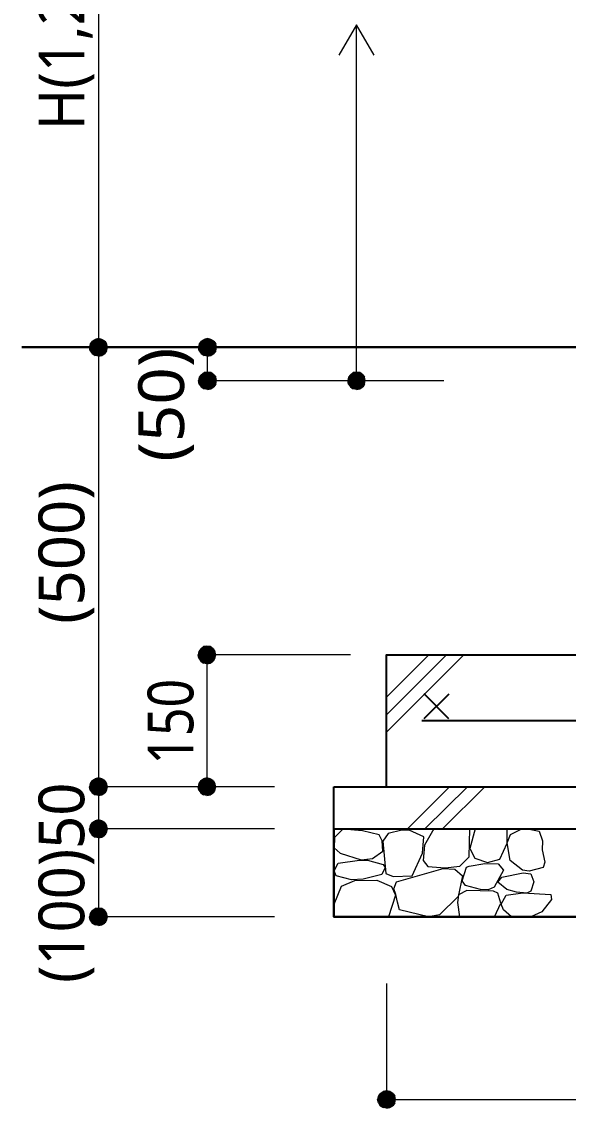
# Model space of a CAD drawing. Header units: millimetres. Extents: x 0 to 420, y 0 to 297.
# Drawn here: x 304.1 to 335.2, y 172.8 to 234.7 of the extents above; entities that cross this region are included whole.
import ezdxf
from ezdxf.enums import TextEntityAlignment as Align

# ---------------------------------------------------------------- set-up
doc = ezdxf.new("R2010")
doc.units = ezdxf.units.MM
doc.styles.add('kst32b', font='NotoSansJP-Variable.ttf')

msp = doc.modelspace()

# ---------------------------------------------------------------- hatches: boundary and pattern name
h = msp.add_hatch(color=7)
h.paths.add_polyline_path([(308.462, 216.641), (308.271, 216.598), (308.462, 216.154), (308.462, 216.641)])
h.paths.add_polyline_path([(308.271, 216.598), (308.462, 216.154), (308.102, 216.493), (308.271, 216.598)])
h.paths.add_polyline_path([(308.462, 216.154), (308.102, 216.493), (307.996, 216.345), (308.462, 216.154)])
for points in [[(308.652, 216.598), (308.462, 216.641), (308.462, 216.154), (308.652, 216.598)], [(314.854, 216.598), (314.664, 216.641), (314.664, 216.154), (314.854, 216.598)], [(314.854, 214.715), (314.664, 214.736), (314.664, 214.249), (314.854, 214.715)], [(323.321, 214.715), (323.13, 214.736), (323.13, 214.249), (323.321, 214.715)], [(314.812, 199.115), (314.621, 199.136), (314.621, 198.649), (314.812, 199.115)], [(308.652, 191.601), (308.462, 191.643), (308.462, 191.135), (308.652, 191.601)], [(314.812, 191.601), (314.621, 191.643), (314.621, 191.135), (314.812, 191.601)], [(308.652, 189.209), (308.462, 189.251), (308.462, 188.743), (308.652, 189.209)], [(308.652, 184.213), (308.462, 184.235), (308.462, 183.748), (308.652, 184.213)], [(325.035, 173.8), (324.845, 173.842), (324.845, 173.355), (325.035, 173.8)]]:
    msp.add_hatch(color=7).paths.add_polyline_path(points)
h = msp.add_hatch(color=7)
h.paths.add_polyline_path([(308.97, 216.154), (308.928, 216.345), (308.462, 216.154), (308.97, 216.154)])
h.paths.add_polyline_path([(308.928, 216.345), (308.462, 216.154), (308.822, 216.493), (308.928, 216.345)])
h.paths.add_polyline_path([(308.462, 216.154), (308.822, 216.493), (308.652, 216.598), (308.462, 216.154)])
h = msp.add_hatch(color=7)
h.paths.add_polyline_path([(314.664, 216.641), (314.473, 216.598), (314.664, 216.154), (314.664, 216.641)])
h.paths.add_polyline_path([(314.473, 216.598), (314.664, 216.154), (314.304, 216.493), (314.473, 216.598)])
h.paths.add_polyline_path([(314.664, 216.154), (314.304, 216.493), (314.198, 216.345), (314.664, 216.154)])
h = msp.add_hatch(color=7)
h.paths.add_polyline_path([(315.172, 216.154), (315.129, 216.345), (314.664, 216.154), (315.172, 216.154)])
h.paths.add_polyline_path([(315.129, 216.345), (314.664, 216.154), (315.023, 216.493), (315.129, 216.345)])
h.paths.add_polyline_path([(314.664, 216.154), (315.023, 216.493), (314.854, 216.598), (314.664, 216.154)])
h = msp.add_hatch(color=7)
h.paths.add_polyline_path([(307.996, 216.345), (307.954, 216.154), (308.462, 216.154), (307.996, 216.345)])
h.paths.add_polyline_path([(307.954, 216.154), (308.462, 216.154), (307.996, 215.942), (307.954, 216.154)])
h.paths.add_polyline_path([(308.462, 216.154), (307.996, 215.942), (308.102, 215.794), (308.462, 216.154)])
h = msp.add_hatch(color=7)
h.paths.add_polyline_path([(308.102, 215.794), (308.271, 215.688), (308.462, 216.154), (308.102, 215.794)])
h.paths.add_polyline_path([(308.271, 215.688), (308.462, 216.154), (308.462, 215.646), (308.271, 215.688)])
h.paths.add_polyline_path([(308.462, 216.154), (308.462, 215.646), (308.652, 215.688), (308.462, 216.154)])
h = msp.add_hatch(color=7)
h.paths.add_polyline_path([(308.652, 215.688), (308.822, 215.794), (308.462, 216.154), (308.652, 215.688)])
h.paths.add_polyline_path([(308.822, 215.794), (308.462, 216.154), (308.928, 215.942), (308.822, 215.794)])
h.paths.add_polyline_path([(308.462, 216.154), (308.928, 215.942), (308.97, 216.154), (308.462, 216.154)])
h = msp.add_hatch(color=7)
h.paths.add_polyline_path([(314.198, 216.345), (314.156, 216.154), (314.664, 216.154), (314.198, 216.345)])
h.paths.add_polyline_path([(314.156, 216.154), (314.664, 216.154), (314.198, 215.942), (314.156, 216.154)])
h.paths.add_polyline_path([(314.664, 216.154), (314.198, 215.942), (314.304, 215.794), (314.664, 216.154)])
h = msp.add_hatch(color=7)
h.paths.add_polyline_path([(314.304, 215.794), (314.473, 215.688), (314.664, 216.154), (314.304, 215.794)])
h.paths.add_polyline_path([(314.473, 215.688), (314.664, 216.154), (314.664, 215.646), (314.473, 215.688)])
h.paths.add_polyline_path([(314.664, 216.154), (314.664, 215.646), (314.854, 215.688), (314.664, 216.154)])
h = msp.add_hatch(color=7)
h.paths.add_polyline_path([(314.854, 215.688), (315.023, 215.794), (314.664, 216.154), (314.854, 215.688)])
h.paths.add_polyline_path([(315.023, 215.794), (314.664, 216.154), (315.129, 215.942), (315.023, 215.794)])
h.paths.add_polyline_path([(314.664, 216.154), (315.129, 215.942), (315.172, 216.154), (314.664, 216.154)])
h = msp.add_hatch(color=7)
h.paths.add_polyline_path([(314.664, 214.736), (314.473, 214.715), (314.664, 214.249), (314.664, 214.736)])
h.paths.add_polyline_path([(314.473, 214.715), (314.664, 214.249), (314.304, 214.588), (314.473, 214.715)])
h.paths.add_polyline_path([(314.664, 214.249), (314.304, 214.588), (314.198, 214.439), (314.664, 214.249)])
h = msp.add_hatch(color=7)
h.paths.add_polyline_path([(315.172, 214.249), (315.129, 214.439), (314.664, 214.249), (315.172, 214.249)])
h.paths.add_polyline_path([(315.129, 214.439), (314.664, 214.249), (315.023, 214.588), (315.129, 214.439)])
h.paths.add_polyline_path([(314.664, 214.249), (315.023, 214.588), (314.854, 214.715), (314.664, 214.249)])
h = msp.add_hatch(color=7)
h.paths.add_polyline_path([(323.13, 214.736), (322.94, 214.715), (323.13, 214.249), (323.13, 214.736)])
h.paths.add_polyline_path([(322.94, 214.715), (323.13, 214.249), (322.792, 214.588), (322.94, 214.715)])
h.paths.add_polyline_path([(323.13, 214.249), (322.792, 214.588), (322.686, 214.439), (323.13, 214.249)])
h = msp.add_hatch(color=7)
h.paths.add_polyline_path([(323.638, 214.249), (323.596, 214.439), (323.13, 214.249), (323.638, 214.249)])
h.paths.add_polyline_path([(323.596, 214.439), (323.13, 214.249), (323.49, 214.588), (323.596, 214.439)])
h.paths.add_polyline_path([(323.13, 214.249), (323.49, 214.588), (323.321, 214.715), (323.13, 214.249)])
h = msp.add_hatch(color=7)
h.paths.add_polyline_path([(314.198, 214.439), (314.156, 214.249), (314.664, 214.249), (314.198, 214.439)])
h.paths.add_polyline_path([(314.156, 214.249), (314.664, 214.249), (314.198, 214.058), (314.156, 214.249)])
h.paths.add_polyline_path([(314.664, 214.249), (314.198, 214.058), (314.304, 213.889), (314.664, 214.249)])
h = msp.add_hatch(color=7)
h.paths.add_polyline_path([(314.304, 213.889), (314.473, 213.783), (314.664, 214.249), (314.304, 213.889)])
h.paths.add_polyline_path([(314.473, 213.783), (314.664, 214.249), (314.664, 213.741), (314.473, 213.783)])
h.paths.add_polyline_path([(314.664, 214.249), (314.664, 213.741), (314.854, 213.783), (314.664, 214.249)])
h = msp.add_hatch(color=7)
h.paths.add_polyline_path([(314.854, 213.783), (315.023, 213.889), (314.664, 214.249), (314.854, 213.783)])
h.paths.add_polyline_path([(315.023, 213.889), (314.664, 214.249), (315.129, 214.058), (315.023, 213.889)])
h.paths.add_polyline_path([(314.664, 214.249), (315.129, 214.058), (315.172, 214.249), (314.664, 214.249)])
h = msp.add_hatch(color=7)
h.paths.add_polyline_path([(322.686, 214.439), (322.644, 214.249), (323.13, 214.249), (322.686, 214.439)])
h.paths.add_polyline_path([(322.644, 214.249), (323.13, 214.249), (322.686, 214.058), (322.644, 214.249)])
h.paths.add_polyline_path([(323.13, 214.249), (322.686, 214.058), (322.792, 213.889), (323.13, 214.249)])
h = msp.add_hatch(color=7)
h.paths.add_polyline_path([(322.792, 213.889), (322.94, 213.783), (323.13, 214.249), (322.792, 213.889)])
h.paths.add_polyline_path([(322.94, 213.783), (323.13, 214.249), (323.13, 213.741), (322.94, 213.783)])
h.paths.add_polyline_path([(323.13, 214.249), (323.13, 213.741), (323.321, 213.783), (323.13, 214.249)])
h = msp.add_hatch(color=7)
h.paths.add_polyline_path([(323.321, 213.783), (323.49, 213.889), (323.13, 214.249), (323.321, 213.783)])
h.paths.add_polyline_path([(323.49, 213.889), (323.13, 214.249), (323.596, 214.058), (323.49, 213.889)])
h.paths.add_polyline_path([(323.13, 214.249), (323.596, 214.058), (323.638, 214.249), (323.13, 214.249)])
h = msp.add_hatch(color=7)
h.paths.add_polyline_path([(314.621, 199.136), (314.431, 199.115), (314.621, 198.649), (314.621, 199.136)])
h.paths.add_polyline_path([(314.431, 199.115), (314.621, 198.649), (314.283, 198.988), (314.431, 199.115)])
h.paths.add_polyline_path([(314.621, 198.649), (314.283, 198.988), (314.177, 198.84), (314.621, 198.649)])
h = msp.add_hatch(color=7)
h.paths.add_polyline_path([(315.129, 198.649), (315.087, 198.84), (314.621, 198.649), (315.129, 198.649)])
h.paths.add_polyline_path([(315.087, 198.84), (314.621, 198.649), (314.981, 198.988), (315.087, 198.84)])
h.paths.add_polyline_path([(314.621, 198.649), (314.981, 198.988), (314.812, 199.115), (314.621, 198.649)])
h = msp.add_hatch(color=7)
h.paths.add_polyline_path([(314.177, 198.84), (314.135, 198.649), (314.621, 198.649), (314.177, 198.84)])
h.paths.add_polyline_path([(314.135, 198.649), (314.621, 198.649), (314.177, 198.459), (314.135, 198.649)])
h.paths.add_polyline_path([(314.621, 198.649), (314.177, 198.459), (314.283, 198.289), (314.621, 198.649)])
h = msp.add_hatch(color=7)
h.paths.add_polyline_path([(314.283, 198.289), (314.431, 198.183), (314.621, 198.649), (314.283, 198.289)])
h.paths.add_polyline_path([(314.431, 198.183), (314.621, 198.649), (314.621, 198.141), (314.431, 198.183)])
h.paths.add_polyline_path([(314.621, 198.649), (314.621, 198.141), (314.812, 198.183), (314.621, 198.649)])
h = msp.add_hatch(color=7)
h.paths.add_polyline_path([(314.812, 198.183), (314.981, 198.289), (314.621, 198.649), (314.812, 198.183)])
h.paths.add_polyline_path([(314.981, 198.289), (314.621, 198.649), (315.087, 198.459), (314.981, 198.289)])
h.paths.add_polyline_path([(314.621, 198.649), (315.087, 198.459), (315.129, 198.649), (314.621, 198.649)])
h = msp.add_hatch(color=7)
h.paths.add_polyline_path([(307.996, 191.325), (307.954, 191.135), (308.462, 191.135), (307.996, 191.325)])
h.paths.add_polyline_path([(307.954, 191.135), (308.462, 191.135), (307.996, 190.945), (307.954, 191.135)])
h.paths.add_polyline_path([(308.462, 191.135), (307.996, 190.945), (308.102, 190.796), (308.462, 191.135)])
h = msp.add_hatch(color=7)
h.paths.add_polyline_path([(308.462, 191.643), (308.271, 191.601), (308.462, 191.135), (308.462, 191.643)])
h.paths.add_polyline_path([(308.271, 191.601), (308.462, 191.135), (308.102, 191.495), (308.271, 191.601)])
h.paths.add_polyline_path([(308.462, 191.135), (308.102, 191.495), (307.996, 191.325), (308.462, 191.135)])
h = msp.add_hatch(color=7)
h.paths.add_polyline_path([(308.102, 190.796), (308.271, 190.69), (308.462, 191.135), (308.102, 190.796)])
h.paths.add_polyline_path([(308.271, 190.69), (308.462, 191.135), (308.462, 190.648), (308.271, 190.69)])
h.paths.add_polyline_path([(308.462, 191.135), (308.462, 190.648), (308.652, 190.69), (308.462, 191.135)])
h = msp.add_hatch(color=7)
h.paths.add_polyline_path([(308.97, 191.135), (308.928, 191.325), (308.462, 191.135), (308.97, 191.135)])
h.paths.add_polyline_path([(308.928, 191.325), (308.462, 191.135), (308.822, 191.495), (308.928, 191.325)])
h.paths.add_polyline_path([(308.462, 191.135), (308.822, 191.495), (308.652, 191.601), (308.462, 191.135)])
h = msp.add_hatch(color=7)
h.paths.add_polyline_path([(308.652, 190.69), (308.822, 190.796), (308.462, 191.135), (308.652, 190.69)])
h.paths.add_polyline_path([(308.822, 190.796), (308.462, 191.135), (308.928, 190.945), (308.822, 190.796)])
h.paths.add_polyline_path([(308.462, 191.135), (308.928, 190.945), (308.97, 191.135), (308.462, 191.135)])
h = msp.add_hatch(color=7)
h.paths.add_polyline_path([(314.177, 191.325), (314.135, 191.135), (314.621, 191.135), (314.177, 191.325)])
h.paths.add_polyline_path([(314.135, 191.135), (314.621, 191.135), (314.177, 190.945), (314.135, 191.135)])
h.paths.add_polyline_path([(314.621, 191.135), (314.177, 190.945), (314.283, 190.796), (314.621, 191.135)])
h = msp.add_hatch(color=7)
h.paths.add_polyline_path([(314.621, 191.643), (314.431, 191.601), (314.621, 191.135), (314.621, 191.643)])
h.paths.add_polyline_path([(314.431, 191.601), (314.621, 191.135), (314.283, 191.495), (314.431, 191.601)])
h.paths.add_polyline_path([(314.621, 191.135), (314.283, 191.495), (314.177, 191.325), (314.621, 191.135)])
h = msp.add_hatch(color=7)
h.paths.add_polyline_path([(314.283, 190.796), (314.431, 190.69), (314.621, 191.135), (314.283, 190.796)])
h.paths.add_polyline_path([(314.431, 190.69), (314.621, 191.135), (314.621, 190.648), (314.431, 190.69)])
h.paths.add_polyline_path([(314.621, 191.135), (314.621, 190.648), (314.812, 190.69), (314.621, 191.135)])
h = msp.add_hatch(color=7)
h.paths.add_polyline_path([(315.129, 191.135), (315.087, 191.325), (314.621, 191.135), (315.129, 191.135)])
h.paths.add_polyline_path([(315.087, 191.325), (314.621, 191.135), (314.981, 191.495), (315.087, 191.325)])
h.paths.add_polyline_path([(314.621, 191.135), (314.981, 191.495), (314.812, 191.601), (314.621, 191.135)])
h = msp.add_hatch(color=7)
h.paths.add_polyline_path([(314.812, 190.69), (314.981, 190.796), (314.621, 191.135), (314.812, 190.69)])
h.paths.add_polyline_path([(314.981, 190.796), (314.621, 191.135), (315.087, 190.945), (314.981, 190.796)])
h.paths.add_polyline_path([(314.621, 191.135), (315.087, 190.945), (315.129, 191.135), (314.621, 191.135)])
h = msp.add_hatch(color=7)
h.paths.add_polyline_path([(308.462, 189.251), (308.271, 189.209), (308.462, 188.743), (308.462, 189.251)])
h.paths.add_polyline_path([(308.271, 189.209), (308.462, 188.743), (308.102, 189.103), (308.271, 189.209)])
h.paths.add_polyline_path([(308.462, 188.743), (308.102, 189.103), (307.996, 188.934), (308.462, 188.743)])
h = msp.add_hatch(color=7)
h.paths.add_polyline_path([(308.97, 188.743), (308.928, 188.934), (308.462, 188.743), (308.97, 188.743)])
h.paths.add_polyline_path([(308.928, 188.934), (308.462, 188.743), (308.822, 189.103), (308.928, 188.934)])
h.paths.add_polyline_path([(308.462, 188.743), (308.822, 189.103), (308.652, 189.209), (308.462, 188.743)])
h = msp.add_hatch(color=7)
h.paths.add_polyline_path([(307.996, 188.934), (307.954, 188.743), (308.462, 188.743), (307.996, 188.934)])
h.paths.add_polyline_path([(307.954, 188.743), (308.462, 188.743), (307.996, 188.553), (307.954, 188.743)])
h.paths.add_polyline_path([(308.462, 188.743), (307.996, 188.553), (308.102, 188.383), (308.462, 188.743)])
h = msp.add_hatch(color=7)
h.paths.add_polyline_path([(308.102, 188.383), (308.271, 188.278), (308.462, 188.743), (308.102, 188.383)])
h.paths.add_polyline_path([(308.271, 188.278), (308.462, 188.743), (308.462, 188.235), (308.271, 188.278)])
h.paths.add_polyline_path([(308.462, 188.743), (308.462, 188.235), (308.652, 188.278), (308.462, 188.743)])
h = msp.add_hatch(color=7)
h.paths.add_polyline_path([(308.652, 188.278), (308.822, 188.383), (308.462, 188.743), (308.652, 188.278)])
h.paths.add_polyline_path([(308.822, 188.383), (308.462, 188.743), (308.928, 188.553), (308.822, 188.383)])
h.paths.add_polyline_path([(308.462, 188.743), (308.928, 188.553), (308.97, 188.743), (308.462, 188.743)])
h = msp.add_hatch(color=7)
h.paths.add_polyline_path([(307.996, 183.938), (307.954, 183.748), (308.462, 183.748), (307.996, 183.938)])
h.paths.add_polyline_path([(307.954, 183.748), (308.462, 183.748), (307.996, 183.557), (307.954, 183.748)])
h.paths.add_polyline_path([(308.462, 183.748), (307.996, 183.557), (308.102, 183.388), (308.462, 183.748)])
h = msp.add_hatch(color=7)
h.paths.add_polyline_path([(308.462, 184.235), (308.271, 184.213), (308.462, 183.748), (308.462, 184.235)])
h.paths.add_polyline_path([(308.271, 184.213), (308.462, 183.748), (308.102, 184.108), (308.271, 184.213)])
h.paths.add_polyline_path([(308.462, 183.748), (308.102, 184.108), (307.996, 183.938), (308.462, 183.748)])
h = msp.add_hatch(color=7)
h.paths.add_polyline_path([(308.102, 183.388), (308.271, 183.282), (308.462, 183.748), (308.102, 183.388)])
h.paths.add_polyline_path([(308.271, 183.282), (308.462, 183.748), (308.462, 183.24), (308.271, 183.282)])
h.paths.add_polyline_path([(308.462, 183.748), (308.462, 183.24), (308.652, 183.282), (308.462, 183.748)])
h = msp.add_hatch(color=7)
h.paths.add_polyline_path([(308.97, 183.748), (308.928, 183.938), (308.462, 183.748), (308.97, 183.748)])
h.paths.add_polyline_path([(308.928, 183.938), (308.462, 183.748), (308.822, 184.108), (308.928, 183.938)])
h.paths.add_polyline_path([(308.462, 183.748), (308.822, 184.108), (308.652, 184.213), (308.462, 183.748)])
h = msp.add_hatch(color=7)
h.paths.add_polyline_path([(308.652, 183.282), (308.822, 183.388), (308.462, 183.748), (308.652, 183.282)])
h.paths.add_polyline_path([(308.822, 183.388), (308.462, 183.748), (308.928, 183.557), (308.822, 183.388)])
h.paths.add_polyline_path([(308.462, 183.748), (308.928, 183.557), (308.97, 183.748), (308.462, 183.748)])
h = msp.add_hatch(color=7)
h.paths.add_polyline_path([(324.845, 173.842), (324.654, 173.8), (324.845, 173.355), (324.845, 173.842)])
h.paths.add_polyline_path([(324.654, 173.8), (324.845, 173.355), (324.485, 173.694), (324.654, 173.8)])
h.paths.add_polyline_path([(324.845, 173.355), (324.485, 173.694), (324.379, 173.546), (324.845, 173.355)])
h = msp.add_hatch(color=7)
h.paths.add_polyline_path([(325.353, 173.355), (325.311, 173.546), (324.845, 173.355), (325.353, 173.355)])
h.paths.add_polyline_path([(325.311, 173.546), (324.845, 173.355), (325.205, 173.694), (325.311, 173.546)])
h.paths.add_polyline_path([(324.845, 173.355), (325.205, 173.694), (325.035, 173.8), (324.845, 173.355)])
h = msp.add_hatch(color=7)
h.paths.add_polyline_path([(324.379, 173.546), (324.337, 173.355), (324.845, 173.355), (324.379, 173.546)])
h.paths.add_polyline_path([(324.337, 173.355), (324.845, 173.355), (324.379, 173.164), (324.337, 173.355)])
h.paths.add_polyline_path([(324.845, 173.355), (324.379, 173.164), (324.485, 172.995), (324.845, 173.355)])
h = msp.add_hatch(color=7)
h.paths.add_polyline_path([(324.485, 172.995), (324.654, 172.889), (324.845, 173.355), (324.485, 172.995)])
h.paths.add_polyline_path([(324.654, 172.889), (324.845, 173.355), (324.845, 172.847), (324.654, 172.889)])
h.paths.add_polyline_path([(324.845, 173.355), (324.845, 172.847), (325.035, 172.889), (324.845, 173.355)])
h = msp.add_hatch(color=7)
h.paths.add_polyline_path([(325.035, 172.889), (325.205, 172.995), (324.845, 173.355), (325.035, 172.889)])
h.paths.add_polyline_path([(325.205, 172.995), (324.845, 173.355), (325.311, 173.164), (325.205, 172.995)])
h.paths.add_polyline_path([(324.845, 173.355), (325.311, 173.164), (325.353, 173.355), (324.845, 173.355)])

# ---------------------------------------------------------------- linework, layer by layer
at = {"lineweight": 13}
for points in [[(308.462, 262.636), (308.462, 216.154), (308.462, 191.135)], [(324.146, 232.77), (323.13, 234.505), (322.136, 232.77)], [(323.13, 214.249), (323.13, 234.505)], [(314.664, 214.249), (314.664, 216.154)], [(314.664, 214.249), (328.104, 214.249)], [(322.792, 198.649), (314.621, 198.649)], [(314.621, 198.649), (314.621, 191.135)], [(324.845, 196.236), (327.258, 198.649)], [(324.845, 195.241), (328.253, 198.649)], [(324.845, 194.246), (329.248, 198.649)], [(318.474, 191.135), (308.462, 191.135)], [(308.462, 191.135), (308.462, 188.743), (308.462, 183.748)], [(326.03, 188.743), (328.422, 191.135)], [(327.025, 188.743), (329.438, 191.135)], [(328.02, 188.743), (330.433, 191.135)], [(318.474, 188.743), (308.462, 188.743)], [(327.533, 188.743), (327.004, 187.812), (326.919, 186.944), (327.194, 186.605), (328.168, 186.521), (329.015, 186.626), (329.544, 187.156), (329.586, 188.743)], [(329.882, 188.743), (329.586, 187.621), (329.861, 187.071), (330.581, 186.838), (331.279, 187.029), (331.703, 187.939), (331.703, 188.743)], [(321.86, 184.467), (322.284, 185.483), (323.046, 185.801), (324.295, 185.822), (325.12, 185.462), (325.353, 184.975), (324.951, 183.748)], [(330.983, 183.748), (331.343, 184.51), (331.174, 185.081), (330.92, 185.208), (329.417, 185.229), (328.93, 184.997), (328.888, 184.552), (328.994, 183.748)], [(331.957, 183.748), (331.491, 184.129), (331.364, 184.467), (331.639, 184.975), (332.592, 185.103), (334.179, 185.018), (334.222, 184.721), (333.671, 184.023), (333.057, 183.748)], [(318.474, 183.748), (308.462, 183.748)], [(324.845, 179.938), (324.845, 173.355), (354.838, 173.355), (354.838, 179.938)]]:
    msp.add_lwpolyline(points, dxfattribs=at)
at = {"lineweight": 25}
for points in [[(324.845, 191.135), (324.845, 198.649), (336.105, 198.649), (336.105, 232.135)], [(326.983, 195.03), (328.401, 196.427)], [(328.38, 195.008), (326.983, 196.427)], [(326.856, 194.903), (351.854, 194.903)], [(321.839, 188.743), (321.839, 191.135)], [(321.839, 191.135), (357.844, 191.135)], [(321.839, 188.743), (357.844, 188.743)]]:
    msp.add_lwpolyline(points, dxfattribs=at)
at = {"lineweight": 0}
for points in [[(308.462, 216.154), (308.102, 216.493), (307.996, 216.345)], [(308.271, 216.598), (308.462, 216.154), (308.102, 216.493)], [(308.462, 216.641), (308.271, 216.598), (308.462, 216.154)], [(308.652, 216.598), (308.462, 216.641), (308.462, 216.154)], [(308.462, 216.154), (308.822, 216.493), (308.652, 216.598)], [(308.928, 216.345), (308.462, 216.154), (308.822, 216.493)], [(314.664, 216.154), (314.304, 216.493), (314.198, 216.345)], [(314.473, 216.598), (314.664, 216.154), (314.304, 216.493)], [(314.664, 216.641), (314.473, 216.598), (314.664, 216.154)], [(314.854, 216.598), (314.664, 216.641), (314.664, 216.154)], [(314.664, 216.154), (315.023, 216.493), (314.854, 216.598)], [(315.129, 216.345), (314.664, 216.154), (315.023, 216.493)], [(307.996, 216.345), (307.954, 216.154), (308.462, 216.154)], [(307.954, 216.154), (308.462, 216.154), (307.996, 215.942)], [(308.462, 216.154), (307.996, 215.942), (308.102, 215.794)], [(308.102, 215.794), (308.271, 215.688), (308.462, 216.154)], [(308.271, 215.688), (308.462, 216.154), (308.462, 215.646)], [(308.97, 216.154), (308.928, 216.345), (308.462, 216.154)], [(308.462, 216.154), (308.462, 215.646), (308.652, 215.688)], [(308.652, 215.688), (308.822, 215.794), (308.462, 216.154)], [(308.822, 215.794), (308.462, 216.154), (308.928, 215.942)], [(308.462, 216.154), (308.928, 215.942), (308.97, 216.154)], [(314.198, 216.345), (314.156, 216.154), (314.664, 216.154)], [(314.156, 216.154), (314.664, 216.154), (314.198, 215.942)], [(314.664, 216.154), (314.198, 215.942), (314.304, 215.794)], [(314.304, 215.794), (314.473, 215.688), (314.664, 216.154)], [(314.473, 215.688), (314.664, 216.154), (314.664, 215.646)], [(315.172, 216.154), (315.129, 216.345), (314.664, 216.154)], [(314.664, 216.154), (314.664, 215.646), (314.854, 215.688)], [(314.854, 215.688), (315.023, 215.794), (314.664, 216.154)], [(315.023, 215.794), (314.664, 216.154), (315.129, 215.942)], [(314.664, 216.154), (315.129, 215.942), (315.172, 216.154)], [(314.664, 214.249), (314.304, 214.588), (314.198, 214.439)], [(314.473, 214.715), (314.664, 214.249), (314.304, 214.588)], [(314.664, 214.736), (314.473, 214.715), (314.664, 214.249)], [(314.854, 214.715), (314.664, 214.736), (314.664, 214.249)], [(314.664, 214.249), (315.023, 214.588), (314.854, 214.715)], [(315.129, 214.439), (314.664, 214.249), (315.023, 214.588)], [(323.13, 214.249), (322.792, 214.588), (322.686, 214.439)], [(322.94, 214.715), (323.13, 214.249), (322.792, 214.588)], [(323.13, 214.736), (322.94, 214.715), (323.13, 214.249)], [(323.321, 214.715), (323.13, 214.736), (323.13, 214.249)], [(323.13, 214.249), (323.49, 214.588), (323.321, 214.715)], [(323.596, 214.439), (323.13, 214.249), (323.49, 214.588)], [(314.198, 214.439), (314.156, 214.249), (314.664, 214.249)], [(314.156, 214.249), (314.664, 214.249), (314.198, 214.058)], [(314.664, 214.249), (314.198, 214.058), (314.304, 213.889)], [(314.304, 213.889), (314.473, 213.783), (314.664, 214.249)], [(314.473, 213.783), (314.664, 214.249), (314.664, 213.741)], [(315.172, 214.249), (315.129, 214.439), (314.664, 214.249)], [(314.664, 214.249), (314.664, 213.741), (314.854, 213.783)], [(314.854, 213.783), (315.023, 213.889), (314.664, 214.249)], [(315.023, 213.889), (314.664, 214.249), (315.129, 214.058)], [(314.664, 214.249), (315.129, 214.058), (315.172, 214.249)], [(322.686, 214.439), (322.644, 214.249), (323.13, 214.249)], [(322.644, 214.249), (323.13, 214.249), (322.686, 214.058)], [(323.13, 214.249), (322.686, 214.058), (322.792, 213.889)], [(322.792, 213.889), (322.94, 213.783), (323.13, 214.249)], [(322.94, 213.783), (323.13, 214.249), (323.13, 213.741)], [(323.638, 214.249), (323.596, 214.439), (323.13, 214.249)], [(323.13, 214.249), (323.13, 213.741), (323.321, 213.783)], [(323.321, 213.783), (323.49, 213.889), (323.13, 214.249)], [(323.49, 213.889), (323.13, 214.249), (323.596, 214.058)], [(323.13, 214.249), (323.596, 214.058), (323.638, 214.249)], [(314.431, 199.115), (314.621, 198.649), (314.283, 198.988)], [(314.621, 199.136), (314.431, 199.115), (314.621, 198.649)], [(314.812, 199.115), (314.621, 199.136), (314.621, 198.649)], [(314.621, 198.649), (314.981, 198.988), (314.812, 199.115)], [(314.177, 198.84), (314.135, 198.649), (314.621, 198.649)], [(314.135, 198.649), (314.621, 198.649), (314.177, 198.459)], [(314.621, 198.649), (314.283, 198.988), (314.177, 198.84)], [(314.621, 198.649), (314.177, 198.459), (314.283, 198.289)], [(314.283, 198.289), (314.431, 198.183), (314.621, 198.649)], [(314.431, 198.183), (314.621, 198.649), (314.621, 198.141)], [(315.087, 198.84), (314.621, 198.649), (314.981, 198.988)], [(315.129, 198.649), (315.087, 198.84), (314.621, 198.649)], [(314.621, 198.649), (314.621, 198.141), (314.812, 198.183)], [(314.812, 198.183), (314.981, 198.289), (314.621, 198.649)], [(314.981, 198.289), (314.621, 198.649), (315.087, 198.459)], [(314.621, 198.649), (315.087, 198.459), (315.129, 198.649)], [(307.996, 191.325), (307.954, 191.135), (308.462, 191.135)], [(307.954, 191.135), (308.462, 191.135), (307.996, 190.945)], [(308.462, 191.135), (308.102, 191.495), (307.996, 191.325)], [(308.462, 191.135), (307.996, 190.945), (308.102, 190.796)], [(308.271, 191.601), (308.462, 191.135), (308.102, 191.495)], [(308.102, 190.796), (308.271, 190.69), (308.462, 191.135)], [(308.462, 191.643), (308.271, 191.601), (308.462, 191.135)], [(308.271, 190.69), (308.462, 191.135), (308.462, 190.648)], [(308.652, 191.601), (308.462, 191.643), (308.462, 191.135)], [(308.462, 191.135), (308.822, 191.495), (308.652, 191.601)], [(308.928, 191.325), (308.462, 191.135), (308.822, 191.495)], [(308.97, 191.135), (308.928, 191.325), (308.462, 191.135)], [(308.462, 191.135), (308.462, 190.648), (308.652, 190.69)], [(308.652, 190.69), (308.822, 190.796), (308.462, 191.135)], [(308.822, 190.796), (308.462, 191.135), (308.928, 190.945)], [(308.462, 191.135), (308.928, 190.945), (308.97, 191.135)], [(314.177, 191.325), (314.135, 191.135), (314.621, 191.135)], [(314.135, 191.135), (314.621, 191.135), (314.177, 190.945)], [(314.621, 191.135), (314.283, 191.495), (314.177, 191.325)], [(314.621, 191.135), (314.177, 190.945), (314.283, 190.796)], [(314.431, 191.601), (314.621, 191.135), (314.283, 191.495)], [(314.283, 190.796), (314.431, 190.69), (314.621, 191.135)], [(314.621, 191.643), (314.431, 191.601), (314.621, 191.135)], [(314.431, 190.69), (314.621, 191.135), (314.621, 190.648)], [(314.812, 191.601), (314.621, 191.643), (314.621, 191.135)], [(314.621, 191.135), (314.981, 191.495), (314.812, 191.601)], [(315.087, 191.325), (314.621, 191.135), (314.981, 191.495)], [(315.129, 191.135), (315.087, 191.325), (314.621, 191.135)], [(314.621, 191.135), (314.621, 190.648), (314.812, 190.69)], [(314.812, 190.69), (314.981, 190.796), (314.621, 191.135)], [(314.981, 190.796), (314.621, 191.135), (315.087, 190.945)], [(314.621, 191.135), (315.087, 190.945), (315.129, 191.135)], [(308.271, 189.209), (308.462, 188.743), (308.102, 189.103)], [(308.462, 189.251), (308.271, 189.209), (308.462, 188.743)], [(308.652, 189.209), (308.462, 189.251), (308.462, 188.743)], [(308.462, 188.743), (308.822, 189.103), (308.652, 189.209)], [(307.996, 188.934), (307.954, 188.743), (308.462, 188.743)], [(307.954, 188.743), (308.462, 188.743), (307.996, 188.553)], [(308.462, 188.743), (308.102, 189.103), (307.996, 188.934)], [(308.462, 188.743), (307.996, 188.553), (308.102, 188.383)], [(308.102, 188.383), (308.271, 188.278), (308.462, 188.743)], [(308.271, 188.278), (308.462, 188.743), (308.462, 188.235)], [(308.928, 188.934), (308.462, 188.743), (308.822, 189.103)], [(308.97, 188.743), (308.928, 188.934), (308.462, 188.743)], [(308.462, 188.743), (308.462, 188.235), (308.652, 188.278)], [(308.652, 188.278), (308.822, 188.383), (308.462, 188.743)], [(308.822, 188.383), (308.462, 188.743), (308.928, 188.553)], [(308.462, 188.743), (308.928, 188.553), (308.97, 188.743)], [(307.996, 183.938), (307.954, 183.748), (308.462, 183.748)], [(307.954, 183.748), (308.462, 183.748), (307.996, 183.557)], [(308.462, 183.748), (308.102, 184.108), (307.996, 183.938)], [(308.462, 183.748), (307.996, 183.557), (308.102, 183.388)], [(308.271, 184.213), (308.462, 183.748), (308.102, 184.108)], [(308.102, 183.388), (308.271, 183.282), (308.462, 183.748)], [(308.462, 184.235), (308.271, 184.213), (308.462, 183.748)], [(308.271, 183.282), (308.462, 183.748), (308.462, 183.24)], [(308.652, 184.213), (308.462, 184.235), (308.462, 183.748)], [(308.462, 183.748), (308.822, 184.108), (308.652, 184.213)], [(308.928, 183.938), (308.462, 183.748), (308.822, 184.108)], [(308.97, 183.748), (308.928, 183.938), (308.462, 183.748)], [(308.462, 183.748), (308.462, 183.24), (308.652, 183.282)], [(308.652, 183.282), (308.822, 183.388), (308.462, 183.748)], [(308.822, 183.388), (308.462, 183.748), (308.928, 183.557)], [(308.462, 183.748), (308.928, 183.557), (308.97, 183.748)], [(324.654, 173.8), (324.845, 173.355), (324.485, 173.694)], [(324.845, 173.842), (324.654, 173.8), (324.845, 173.355)], [(325.035, 173.8), (324.845, 173.842), (324.845, 173.355)], [(324.845, 173.355), (325.205, 173.694), (325.035, 173.8)], [(324.379, 173.546), (324.337, 173.355), (324.845, 173.355)], [(324.337, 173.355), (324.845, 173.355), (324.379, 173.164)], [(324.845, 173.355), (324.485, 173.694), (324.379, 173.546)], [(324.845, 173.355), (324.379, 173.164), (324.485, 172.995)], [(324.485, 172.995), (324.654, 172.889), (324.845, 173.355)], [(324.654, 172.889), (324.845, 173.355), (324.845, 172.847)], [(325.311, 173.546), (324.845, 173.355), (325.205, 173.694)], [(325.353, 173.355), (325.311, 173.546), (324.845, 173.355)], [(324.845, 173.355), (324.845, 172.847), (325.035, 172.889)], [(325.035, 172.889), (325.205, 172.995), (324.845, 173.355)], [(325.205, 172.995), (324.845, 173.355), (325.311, 173.164)], [(324.845, 173.355), (325.311, 173.164), (325.353, 173.355)]]:
    msp.add_lwpolyline(points, close=True, dxfattribs=at)
at = {"lineweight": 30}
for points in [[(304.102, 216.154), (336.105, 216.154)], [(321.839, 188.743), (321.839, 183.748), (357.844, 183.748), (357.844, 188.743)]]:
    msp.add_lwpolyline(points, dxfattribs=at)
at = {"lineweight": 13}
for points in [[(324.421, 188.404), (323.469, 188.637), (322.368, 188.722), (321.882, 188.256), (321.86, 187.664), (322.199, 187.367), (323.405, 186.986), (324.041, 187.05), (324.633, 187.473), (324.591, 188.066)], [(324.929, 188.489), (324.633, 188.045), (324.803, 186.203), (325.226, 186.034), (326.305, 186.076), (326.898, 187.367), (326.962, 188.299), (326.136, 188.68), (325.713, 188.68)], [(331.703, 187.96), (331.893, 188.426), (332.465, 188.701), (332.952, 188.722), (333.523, 188.616), (333.714, 188.066), (333.693, 187.558), (333.841, 186.859), (333.756, 186.542), (332.952, 186.33), (332.571, 186.394), (331.872, 186.944)], [(322.093, 186.796), (323.3, 186.965), (323.765, 186.965), (324.654, 186.711), (324.76, 186.542), (324.57, 186.14), (323.511, 185.886), (322.855, 185.843), (321.987, 186.076), (321.86, 186.351)], [(329.544, 186.626), (330.433, 186.775), (331.195, 186.754), (331.491, 186.394), (330.962, 185.42), (330.623, 185.272), (330.179, 185.293), (329.332, 185.526), (329.142, 185.78), (329.396, 186.563)], [(325.416, 185.737), (328.062, 186.499), (328.718, 186.457), (329.163, 186.076), (328.909, 184.891), (327.85, 183.854), (327.237, 183.748), (325.586, 184.129), (325.459, 184.573), (325.374, 185.018), (325.268, 185.335)], [(331.174, 185.716), (331.406, 185.991), (332.613, 186.246), (333.057, 186.182), (333.227, 185.737), (333.057, 185.208), (332.825, 185.081), (332.232, 185.145), (331.682, 185.293)]]:
    msp.add_lwpolyline(points, close=True, dxfattribs=at)

# ---------------------------------------------------------------- texts
at = {"style": 'kst32b'}
for s, height, p, p2 in [('H(1,200以下)+30', 2.59891, (307.657, 228.515), (307.657, 252.88)), ('(50)', 2.5989, (313.33, 209.635), (313.33, 216.132)), ('(500)', 2.5989, (307.657, 200.406), (307.657, 208.528)), ('150', 2.5989, (313.859, 192.405), (313.859, 197.278)), ('(100)50', 2.5989, (307.657, 179.98), (307.657, 191.378))]:
    msp.add_text(s, height=height, dxfattribs=at).set_placement(p, p2, align=Align.FIT)

doc.saveas('drawing.dxf')
